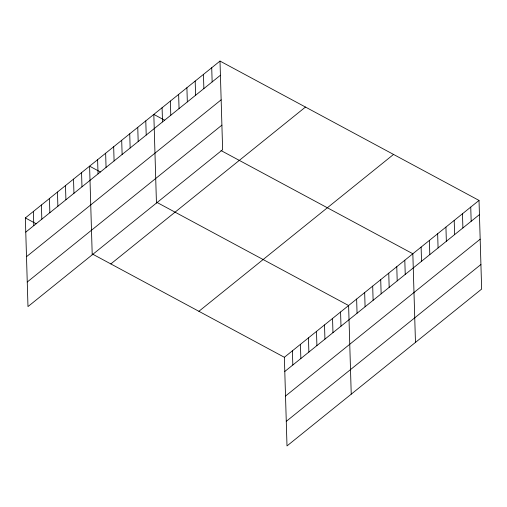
<?xml version="1.0" encoding="UTF-8"?>
<svg xmlns="http://www.w3.org/2000/svg" width="507" height="507" viewBox="0 0 507 507"><rect width="100%" height="100%" fill="white"/><g stroke="black" fill="none" stroke-linecap="round" stroke-linejoin="round"><path stroke-width="0.76" d="M220 61.068L222.63 149.711L27.98 306.577L25.35 217.934L220 61.068L479.02 200.423L481.65 289.066L287 445.932L284.37 357.289L479.02 200.423M25.768 232.117L220.418 75.258M26.497 256.688L221.147 99.828M27.251 282.006L221.901 125.14M110.83 263.925L305.474 107.059M198.896 311.304L393.54 154.439M284.795 371.473L479.438 214.613M285.523 396.043L480.167 239.184M286.271 421.361L480.921 264.496M164.674 120.241L153.817 114.405L156.448 203.041M220.976 150.535L412.837 253.76L415.467 342.396M100.437 172.012L89.587 166.169L92.217 254.806M156.745 202.306L348.607 305.525L351.237 394.167M25.35 217.934L36.206 223.777M92.508 254.07L284.37 357.289M470.75 207.09L471.168 221.28M462.473 213.758L462.897 227.947M454.202 220.425L454.621 234.614M445.932 227.092L446.35 241.275M437.655 233.759L438.08 247.942M429.385 240.426L429.803 254.609M421.114 247.093L421.532 261.276M404.808 260.23L405.232 274.414M396.778 266.701L397.203 280.884M388.749 273.172L389.173 287.355M380.719 279.642L381.144 293.826M372.696 286.113L373.114 300.296M364.666 292.583L365.084 306.767M356.636 299.054L357.055 313.237M340.577 311.995L340.996 326.178M332.548 318.466L332.966 332.649M324.518 324.936L324.936 339.12M316.488 331.407L316.907 345.59M308.459 337.877L308.877 352.061M300.429 344.348L300.854 358.531M292.4 350.819L292.824 365.002M211.723 67.735L212.148 81.925M203.453 74.402L203.871 88.592M195.182 81.069L195.601 95.259M186.906 87.736L187.33 101.92M178.635 94.403L179.053 108.587M170.365 101.07L170.783 115.254M162.088 107.738L162.513 121.921M145.788 120.875L146.212 135.058M137.758 127.346L138.183 141.529M129.729 133.816L130.153 148M121.699 140.287L122.124 154.47M113.669 146.757L114.094 160.941M105.64 153.228L106.064 167.411M97.61 159.699L98.035 173.882M81.557 172.64L81.976 186.823M73.528 179.11L73.946 193.294M65.498 185.581L65.916 199.764M57.468 192.052L57.887 206.235M49.439 198.522L49.857 212.706M41.409 204.993L41.828 219.176M33.38 211.463L33.798 225.647"/></g></svg>
